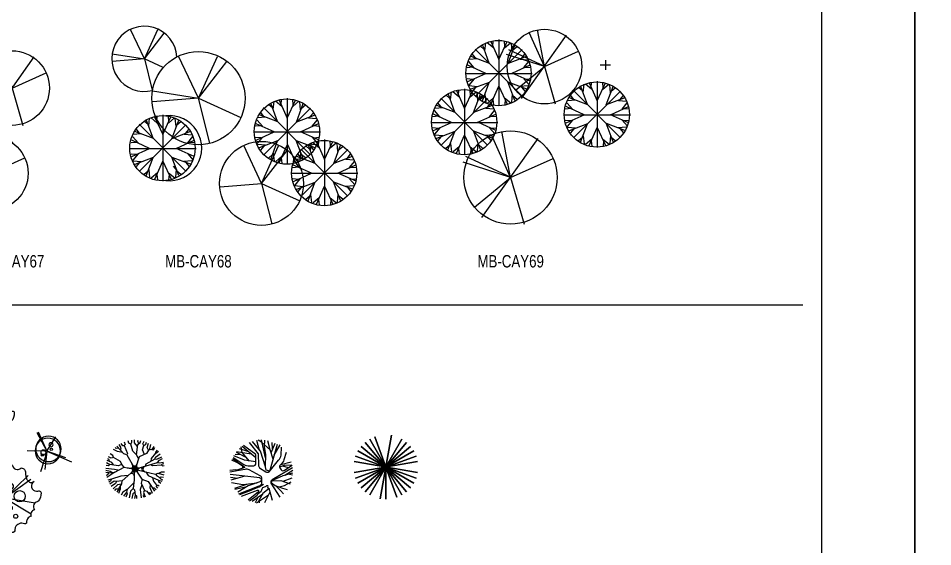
# Model space of a CAD drawing. Header units: millimetres. Extents: x 21129 to 2803301, y -510327 to 166837.
# Drawn here: x 280040 to 309471, y -147306 to -130306 of the extents above; entities that cross this region are included whole.
import ezdxf
from ezdxf.enums import TextEntityAlignment as Align

# ---------------------------------------------------------------- set-up
doc = ezdxf.new("R2010")
doc.units = ezdxf.units.MM
doc.layers.add('....01_TNT_A_DRAWING', color=7, linetype='Continuous')
doc.layers.add('....20_TNT_N_TEXT', color=9, linetype='Continuous')
doc.layers.add('....13_TNT_F_TREE', color=76, linetype='Continuous', transparency=0.5)
doc.styles.add('.TNT_A_TXT_3_NOTE', font='uromans.shx', dxfattribs={"width": 0.8})

# ---------------------------------------------------------------- blocks, each defined once
blk = doc.blocks.new('.TNT_KHUNG LAYOUT_2')
at = {"color": 250}
blk.add_lwpolyline([(0, 327), (450, 327), (450, 0), (0, 0)], close=True, dxfattribs=at)
at = {"color": 14}
blk.add_lwpolyline([(15, 312), (435, 312), (435, 15), (15, 15)], close=True, dxfattribs=at)
blk = doc.blocks.new('mb-cay85')
for points in [[(-259, 449), (259, -449)], [(-259, -449), (259, 449)], [(-177, 487), (177, -487)], [(-90, -510), (90, 510)], [(-397, 333), (397, -333)], [(-397, -333), (397, 333)], [(-333, -397), (333, 397)], [(-333, 397), (333, -397)], [(-487, -177), (487, 177)], [(-487, 177), (487, -177)], [(-449, -259), (449, 259)], [(-449, 259), (449, -259)], [(-510, -90), (510, 90)], [(-510, 90), (510, -90)]]:
    blk.add_lwpolyline(points, close=True)
blk.add_lwpolyline([(0, -8), (0, -518), (0, 0)])
blk = doc.blocks.new('mb-cay84')
for points in [[(-795, 152), (-622, 42, 0.173897), (-527, 21), (-461, 21, 0.460025), (-429, 58), (-428, 199), (-624, 348)], [(-533, 392), (-388, 213), (-387, 30, 0.205439), (-368, -12), (-268, -76, 0.276264), (-212, -78), (-62, 108, 0.10647), (-21, 190), (-17, 319)], [(61, 235), (25, 117, -0.146015), (-30, 36, 0.30143), (-44, -13), (-20, -45, 0.454745), (34, -49), (157, 28)], [(-846, -48), (-752, -38), (-729, -43), (-649, -17, 0.597757), (-644, 13), (-723, 67), (-812, 112)], [(-699, -430), (-372, -302, 0.172539), (-331, -267), (-332, -177, 0.308521), (-357, -141), (-534, -45, 0.231861), (-605, -42), (-847, -85)], [(164, -12), (-165, -207, 0.349299), (-185, -260), (-44, -484)], [(-657, -468), (-445, -388), (-401, -374, -0.794827), (-387, -397), (-553, -532)], [(-530, -544), (-408, -453), (-393, -430), (-342, -387, 0.205426), (-331, -366, -0.298434), (-301, -325, 0.076229), (-250, -297, -0.627131), (-232, -307, 0.628592), (-213, -347), (-213, -347)]]:
    blk.add_lwpolyline(points, format="xyb")
for points in [[(-557, 251), (-689, 295)], [(-527, 95), (-647, 232), (-662, 325)], [(-429, 150), (-648, 329)], [(-203, -66), (-260, -50), (-271, 1), (-355, 253), (-481, 413)], [(-366, 267), (-411, 426)], [(-149, 129), (-199, 278), (-334, 402), (-391, 431)], [(-274, 146), (-336, 436)], [(-272, 6), (-268, 203), (-289, 326), (-285, 432)], [(-198, 278), (-233, 420)], [(-84, 363), (-205, -74)], [(-183, 228), (-118, 383)], [(-159, 291), (-165, 397)], [(-132, 190), (-34, 355)], [(-428, 85), (-610, 112), (-780, 179)], [(-667, 197), (-758, 204)], [(-570, 147), (-740, 234)], [(-504, 206), (-737, 247)], [(-804, 131), (-753, 105), (-720, 78), (-612, 4), (-612, -9), (-652, -22)], [(-47, 2), (32, 28), (154, 35)], [(-25, 42), (143, 84)], [(0, 18), (94, -10)], [(-365, -172), (-839, -120)], [(-602, -146), (-832, -212)], [(165, -97), (5, -144), (-147, -211), (-180, -237), (-177, -256), (-118, -298), (4, -342), (76, -360)], [(41, -130), (166, -49)], [(115, -116), (164, -127)], [(-720, -183), (-836, -166)], [(-404, -258), (-638, -286), (-819, -255)], [(-577, -280), (-770, -343)], [(-367, -172), (-342, -186), (-349, -235), (-552, -303), (-717, -403)], [(-686, -442), (-503, -372), (-483, -359), (-376, -317), (-304, -273)], [(-155, -220), (-23, -216), (126, -270)], [(-53, -317), (34, -296), (140, -237)], [(12, -229), (157, -173)], [(-595, -325), (-764, -364)], [(-316, -435), (-488, -557)], [(-157, -540), (-213, -347), (-317, -428), (-377, -538), (-375, -575)], [(-202, -402), (-287, -577)], [(-103, -310), (-29, -379), (19, -432)], [(-397, -492), (-438, -575)], [(-225, -452), (-415, -582)]]:
    blk.add_lwpolyline(points)
blk = doc.blocks.new('mb-cay83')
for points in [[(-279, 304), (-318, 300), (-334, 312)], [(-147, 195), (-196, 213), (-307, 335)], [(-251, 273), (-240, 311), (-268, 363)], [(-190, 339), (-212, 343), (-239, 380)], [(-84, 370), (-116, 386), (-127, 423)], [(6, 195), (-48, 253), (-84, 370), (-65, 401), (-69, 434)], [(26, 329), (-21, 391), (-23, 437)], [(43, 138), (6, 196), (31, 362), (66, 394), (79, 428)], [(45, 375), (31, 417), (35, 434)], [(137, 201), (107, 275), (128, 344), (159, 367), (172, 399)], [(128, 343), (113, 373), (132, 414)], [(201, 271), (180, 315), (203, 384)], [(219, 274), (239, 364)], [(255, 280), (282, 279), (304, 313)], [(-226, 40), (-247, 89), (-362, 154), (-399, 145), (-443, 164)], [(-364, 154), (-373, 188), (-417, 211)], [(-217, 236), (-297, 249), (-362, 284)], [(156, 16), (164, 49), (309, 130), (336, 127), (415, 162)], [(243, 93), (249, 138), (322, 222), (319, 240), (345, 272)], [(309, 130), (316, 158), (388, 213)], [(322, 222), (360, 253)], [(-192, -1), (-226, 40), (-289, 21), (-418, 39), (-442, 20), (-482, 27)], [(-422, 36), (-476, 65)], [(-357, 31), (-390, 75), (-465, 105)], [(-426, 89), (-431, 119), (-455, 134)], [(237, 40), (266, 23), (410, 33), (429, 20), (454, 26)], [(344, 73), (378, 113), (426, 135)], [(410, 33), (425, 54), (449, 58)], [(-290, -53), (-346, -37), (-486, -21)], [(-391, -86), (-417, -70), (-486, -58)], [(-431, -93), (-483, -90)], [(-341, -80), (-468, -166)], [(-127, -137), (-244, -146), (-394, -197), (-411, -225), (-439, -242)], [(159, -78), (197, -136), (363, -212), (364, -232), (401, -262)], [(313, -115), (336, -140), (386, -167), (406, -157), (441, -162)], [(358, -102), (413, -79), (457, -78)], [(-394, -197), (-453, -210)], [(-315, -234), (-351, -229), (-420, -277)], [(-222, -222), (-315, -234), (-329, -264), (-397, -312)], [(-233, -275), (-298, -285), (-368, -348)], [(-37, -254), (-141, -362), (-153, -401), (-142, -430), (-162, -484)], [(97, -288), (67, -364), (82, -498)], [(99, -196), (84, -259), (136, -375), (176, -388), (216, -449)], [(230, -285), (221, -327), (263, -418)], [(266, -167), (281, -225), (331, -291), (358, -290), (374, -306)], [(330, -290), (323, -315), (349, -338)], [(363, -212), (417, -230)], [(386, -167), (387, -186), (427, -204)], [(-277, -348), (-309, -404)], [(-254, -310), (-256, -356), (-280, -426)], [(-142, -364), (-212, -402), (-239, -451)], [(-152, -403), (-199, -471)], [(-44, -347), (-89, -386), (-111, -498)], [(-18, -410), (-51, -432), (-64, -505)], [(133, -438), (118, -460), (126, -487)], [(136, -373), (122, -407), (148, -479)], [(192, -413), (216, -411), (240, -434)], [(260, -329), (300, -389)], [(-14, -450), (-22, -508)]]:
    blk.add_lwpolyline(points)
for points in [[(-188, 404), (-175, 365), (-192, 344), (-135, 216), (-147, 195), (-24, -18, 0.019353), (-3, -52), (95, -194), (195, -232), (262, -331), (292, -337), (324, -366)], [(287, 328), (255, 280), (201, 271), (171, 217), (51, 162), (-3, -1, 0.076209), (-29, -158, -0.022456), (-31, -205), (-46, -345), (-22, -367), (-15, -449), (8, -463), (11, -507)], [(-342, -375), (-320, -348), (-277, -348), (-230, -271), (-222, -222), (-84, -98, -0.110053), (75, -9), (344, 73), (374, 65), (444, 78)], [(-95, -20, 0.642906), (-55, 36)], [(-47, 21, -0.642906), (-79, -23, 0.642906), (-47, 21)], [(-60, 43, 0.044203), (-63, 50)], [(-59, 43, 0.22063), (-37, 21, -0.342135), (-12, -18)], [(-55, 36, 0.662753), (13, 45)], [(4, 19, 0.059641), (2, 12, -0.447363), (-51, -28)], [(-1, 3, 0.437311), (25, -45)], [(1, 11, 0.437311), (33, -47, -0.437311), (1, 11, 0.437311), (33, -47)], [(8, 33, 0.606738), (55, -15)], [(13, 47, 0.010174), (12, 45)], [(118, 4, 0.763825), (120, -68)], [(144, 12, 0.763825), (146, -75)], [(-477, -129), (-458, -123), (-430, -91), (-341, -80), (-192, -1), (-141, -11, 0.016539), (-107, -16, -0.028604), (-48, -27), (317, -116), (355, -101), (450, -124)], [(-26, -152, 0.686137), (-101, -114)], [(-59, -76, 0.619642), (-73, -24)], [(-22, -113, 0.686137), (-72, -88)], [(-18, -77, 0.388669), (-55, -28)], [(-52, -70, -0.452988), (15, -78, 0.452988), (-52, -70)], [(-37, -56, 0.619642), (-44, -30)], [(-40, -31, 0.377646), (-6, -10, -0.377646), (-40, -31, 0.377646), (-6, -10)], [(5, -64, 0.452988), (-40, -58)], [(-32, -5, 0.348206), (20, -25)], [(-32, -52, 0.354537), (-26, -15)], [(-31, -7, 0.648208), (-4, -4)], [(-29, -10, 0.348206), (14, -27)], [(5, -40, 0.247601), (-29, -49)], [(-15, -49, 0.388669), (-28, -33)], [(-27, -33, 0.377646), (-10, -23)], [(-4, -50, 0.452988), (-27, -47)], [(9, -29, -0.348206), (-26, -15, 0.348206), (9, -29, -0.348206), (-26, -15)], [(-23, -44, 0.354537), (-20, -25)], [(-23, -34, 0.121644), (-5, -33)], [(2, -39, -0.20476), (-22, -22, 0.20476), (2, -39)], [(-21, -23, -0.157968), (-16, -50, 0.157968), (-21, -23)], [(-15, -48, 0.157968), (-20, -25)], [(-20, -25, 0.348206), (-3, -32)], [(-6, -33, 0.110053), (-20, -41)], [(-11, -41, 0.197173), (-20, -34)], [(-15, -45, 0.157968), (-19, -27)], [(19, -44, 0.454701), (-18, -70)], [(28, -46, 0.454701), (-18, -78)], [(9, -69, 0.697987), (-18, -76)], [(15, -27, 0.302391), (-17, -65)], [(10, -28, 0.302391), (-17, -60)], [(-17, -30, 0.20476), (-8, -37)], [(-15, -40, 0.157968), (-17, -31)], [(-17, -38, 0.131172), (-13, -32)], [(3, -40, 0.454701), (-16, -53)], [(-9, -22, 0.233758), (-6, -48)], [(-4, -51, -0.233758), (-8, -18, 0.233758), (-4, -51)], [(2, -39, -0.437311), (-9, -20, 0.437311), (2, -39)], [(23, -79, 0.398626), (-7, -37)], [(-5, -8, 0.606738), (14, -27)], [(25, -24, 0.507555), (9, -69)], [(35, -21, 0.507555), (15, -78)], [(45, -18, 0.507555), (21, -86)], [(25, -79, 0.186774), (30, -100)], [(39, -20, 0.763825), (39, -49)]]:
    blk.add_lwpolyline(points, format="xyb")
blk = doc.blocks.new('mb-cay82')
for points in [[(-185, 735, -0.410054), (-216, 723, 0.423844), (-363, 662, 0.132381), (-369, 609, -0.143796), (-369, 607, -0.242554), (-397, 585, -0.154913), (-487, 595, -0.143383), (-507, 612, 0.16809), (-565, 656, 0.29184), (-679, 628, -0.280923), (-702, 622, -0.209132), (-722, 639, 0.193895), (-798, 706, 0.20196), (-890, 700, 0.313537), (-924, 779, 0.151839), (-967, 791, 0.291535), (-994, 872, 0.301986), (-1081, 880, -0.363436), (-1080, 897, 0.355075), (-1071, 1058, 0.054604), (-1091, 1081, -0.034062), (-1093, 1082, 0.42799), (-1050, 1208, 0.041184), (-1057, 1220, 0.042912), (-1042, 1231, 0.354701), (-1017, 1389, -0.332382), (-1011, 1443, -0.238755), (-976, 1455, 0.263237), (-870, 1499, 0.284864), (-857, 1614, -0.151797), (-832, 1617, 0.138879), (-730, 1626, 0.094243), (-663, 1668, -0.110118), (-640, 1681, 0.46484), (-526, 1636, 0.199183), (-487, 1684, -0.113512), (-472, 1686, -0.089846), (-421, 1673, -0.23695), (-409, 1659, 0.337227), (-334, 1595, 0.232472), (-275, 1620, -0.201277), (-227, 1608, -0.191415), (-199, 1559, -0.051919), (-198, 1536, 0.06164), (-195, 1497, 0.051646), (-180, 1447, 0.072565), (-157, 1410, 0.440175), (-61, 1405, 0.718052), (-24, 1245, 0.12487), (18, 1251, -0.111858), (21, 1252, -0.383941), (52, 1221, -0.203609), (4, 1087, -0.133719), (-13, 1076, 0.202586), (-63, 1034, 0.297954), (-54, 948, 0.234161), (-107, 905, 0.203327), (-108, 843, 0.211906), (-167, 804, 0.156552), (-182, 750, -0.119069)], [(797, 610, 1), (387, 610, 1)], [(807, 643, 1), (397, 643, 1)], [(676, 710, 1), (610, 710, 1)], [(559, 584, 1), (477, 584, 1)], [(-627, 318, 1), (-1037, 318, 1)], [(-617, 351, 1), (-1027, 351, 1)], [(-748, 418, 1), (-814, 418, 1)], [(-878, 390, 1), (-960, 390, 1)], [(246, -549, -0.410054), (215, -561, 0.423844), (68, -622, 0.132381), (62, -675, -0.143796), (62, -677, -0.242554), (34, -699, -0.154913), (-56, -690, -0.143383), (-76, -673, 0.16809), (-134, -628, 0.29184), (-248, -656, -0.280923), (-270, -663, -0.209132), (-291, -646, 0.193895), (-367, -579, 0.20196), (-459, -584, 0.313537), (-493, -505, 0.151839), (-536, -494, 0.291535), (-563, -413, 0.301986), (-650, -404, -0.363436), (-649, -388, 0.355075), (-640, -227, 0.054604), (-660, -204, -0.034062), (-662, -202, 0.42799), (-618, -76, 0.041184), (-626, -64, 0.042912), (-611, -53, 0.354701), (-586, 105, -0.332382), (-580, 159, -0.238755), (-545, 171, 0.263237), (-439, 215, 0.284864), (-426, 330, -0.151797), (-401, 333, 0.138879), (-299, 342, 0.094243), (-232, 384, -0.110118), (-209, 397, 0.46484), (-95, 352, 0.199183), (-56, 399, -0.113512), (-41, 402, -0.089846), (10, 389, -0.23695), (22, 375, 0.337227), (97, 311, 0.232472), (156, 336, -0.201277), (204, 323, -0.191415), (232, 275, -0.051919), (233, 251, 0.06164), (236, 213, 0.051646), (251, 163, 0.072565), (274, 126, 0.440175), (370, 120, 0.718052), (407, -39, 0.12487), (449, -33, -0.111858), (452, -32, -0.383941), (483, -63, -0.203609), (435, -198, -0.133719), (418, -208, 0.202586), (368, -250, 0.297954), (377, -336, 0.234161), (324, -380, 0.203327), (323, -441, 0.211906), (264, -480, 0.156552), (249, -534, -0.119069)], [(41, 41, 1), (-41, 41, 1)], [(24, -308, 1), (-41, -308, 1)]]:
    blk.add_lwpolyline(points, format="xyb", close=True)
for points in [[(-583, 663), (-530, 1134), (-594, 1683)], [(-533, 1134), (-158, 1502)], [(-112, 1435), (-533, 1134), (-1044, 1311)], [(-1075, 1258), (-533, 1130), (-629, 660)], [(-44, 1056), (-526, 1138), (-1026, 886)], [(-555, 653), (-526, 1134), (-108, 883)], [(413, 909), (577, 608), (259, 610)], [(437, 919), (577, 609), (722, 839)], [(-988, 636), (-824, 334), (-1141, 337)], [(-964, 645), (-824, 336), (-679, 566)], [(547, 311), (580, 607), (476, 272)], [(884, 501), (577, 609), (974, 437)], [(-854, 38), (-821, 334), (-925, -1)], [(-516, 228), (-824, 336), (-426, 164)], [(-152, -621), (-99, -150), (-162, 398)], [(319, 151), (-102, -150), (-612, 27)], [(-102, -150), (273, 218)], [(-644, -26), (-102, -154), (-198, -625)], [(387, -228), (-95, -147), (-595, -398)], [(-123, -632), (-95, -150), (323, -402)]]:
    blk.add_lwpolyline(points)
for centre, radius in [((-526, 1545), 53.1), ((-686, 1293), 36.1), ((-292, 1166), 90.3), ((-778, 865), 74.7), ((-356, 844), 31.9), ((648, 638), 17.8), ((503, 545), 20.3), ((-752, 365), 17.8), ((-95, 260), 53.1), ((-898, 272), 20.3), ((-255, 9), 36.1), ((139, -118), 90.3), ((-347, -419), 74.7), ((75, -441), 31.9)]:
    blk.add_circle(centre, radius)
blk = doc.blocks.new('mb-cay69')
for points in [[(536, 1782), (424, 2372)], [(-198, 2215), (-198, 1148)], [(885, 2285), (162, 1266)], [(536, 1782), (292, 2330)], [(-651, 1951), (-354, 1838), (-464, 2136)], [(173, 1309), (-581, 2063)], [(-435, 2059), (-500, 2114)], [(-422, 2033), (-409, 2163)], [(-287, 2082), (-387, 2165)], [(-329, 2184), (-198, 1895), (-66, 2184)], [(-296, 2108), (-288, 2193)], [(-109, 2082), (-9, 2165)], [(-100, 2108), (-108, 2193)], [(245, 1944), (-51, 1830), (58, 2128)], [(17, 2026), (4, 2155)], [(29, 2051), (94, 2106)], [(-574, 1921), (-628, 1987)], [(-579, 1301), (175, 2055)], [(72, 1401), (536, 1782), (-75, 1977)], [(544, 1784), (-38, 2051)], [(168, 1914), (222, 1979)], [(536, 1782), (1084, 2028)], [(-623, 1771), (-708, 1763)], [(-699, 1542), (-410, 1673), (-699, 1805)], [(-596, 1762), (-679, 1862)], [(-549, 1908), (-678, 1898)], [(308, 1545), (18, 1674), (306, 1808)], [(143, 1901), (273, 1890)], [(204, 1765), (286, 1865)], [(231, 1774), (316, 1767)], [(536, 1782), (709, 1180)], [(1430, 1811), (1597, 1811)], [(1516, 1886), (1516, 1731)], [(-730, 1673), (337, 1673)], [(-623, 1575), (-708, 1583)], [(-596, 1584), (-679, 1484)], [(-464, 1230), (-353, 1527), (-650, 1416)], [(58, 1238), (-53, 1535), (244, 1424)], [(142, 1466), (271, 1478)], [(205, 1587), (289, 1488)], [(232, 1578), (317, 1586)], [(1160, 1367), (1172, 1497)], [(1295, 1416), (1195, 1499)], [(1253, 1518), (1384, 1229), (1516, 1518)], [(1286, 1442), (1294, 1527)], [(1384, 1549), (1384, 482)], [(1473, 1416), (1573, 1499)], [(1482, 1442), (1474, 1527)], [(1598, 1360), (1586, 1489)], [(-1204, 1163), (-907, 1049), (-1016, 1347)], [(-987, 1270), (-1052, 1325)], [(-975, 1245), (-962, 1374)], [(-840, 1293), (-939, 1376)], [(-882, 1395), (-751, 1106), (-619, 1395)], [(-848, 1319), (-841, 1404)], [(-751, 1426), (-751, 360)], [(-548, 1458), (-677, 1470)], [(-662, 1293), (-562, 1376)], [(-653, 1319), (-660, 1404)], [(-573, 1446), (-627, 1380)], [(-308, 1155), (-604, 1042), (-495, 1340)], [(-536, 1237), (-549, 1366)], [(-422, 1332), (-410, 1203)], [(-326, 1178), (-197, 1467), (-63, 1179)], [(16, 1340), (4, 1211)], [(167, 1453), (222, 1388)], [(931, 1285), (1228, 1172), (1118, 1470)], [(1755, 643), (1001, 1397)], [(1003, 635), (1757, 1389)], [(1147, 1393), (1082, 1448)], [(1827, 1278), (1531, 1164), (1640, 1462)], [(1611, 1385), (1676, 1440)], [(-1127, 1132), (-1181, 1198)], [(-379, 520), (-1134, 1274)], [(-1132, 512), (-377, 1266)], [(-524, 1262), (-459, 1317)], [(-434, 1307), (-500, 1253)], [(-384, 1125), (-330, 1191)], [(-284, 1280), (-383, 1196)], [(-293, 1253), (-285, 1169)], [(-106, 1281), (-6, 1199)], [(-97, 1255), (-104, 1170)], [(29, 1315), (94, 1260)], [(986, 1096), (903, 1196)], [(1033, 1242), (904, 1231)], [(1008, 1255), (954, 1321)], [(1725, 1235), (1855, 1224)], [(1750, 1247), (1804, 1313)], [(1786, 1099), (1868, 1199)], [(-1149, 973), (-1232, 1073)], [(-1102, 1120), (-1231, 1109)], [(-410, 1112), (-280, 1101)], [(-349, 976), (-266, 1076)], [(959, 1105), (874, 1097)], [(883, 876), (1172, 1007), (883, 1138)], [(1890, 879), (1600, 1008), (1888, 1142)], [(1813, 1108), (1898, 1100)], [(-1282, 884), (-216, 884)], [(-1176, 982), (-1261, 974)], [(-1251, 753), (-962, 884), (-1251, 1016)], [(-245, 756), (-535, 886), (-247, 1019)], [(-322, 985), (-237, 978)], [(852, 1007), (1919, 1007)], [(959, 909), (874, 917)], [(986, 918), (903, 818)], [(1787, 921), (1871, 821)], [(1814, 912), (1899, 920)], [(-1176, 786), (-1261, 794)], [(-1149, 795), (-1232, 696)], [(-1017, 441), (-905, 738), (-1203, 627)], [(-494, 449), (-606, 746), (-309, 635)], [(-348, 798), (-264, 699)], [(-321, 789), (-236, 797)], [(1034, 792), (905, 804)], [(1118, 564), (1229, 861), (932, 750)], [(1009, 779), (955, 714)], [(1256, 512), (1385, 801), (1519, 513)], [(1640, 572), (1529, 869), (1826, 757)], [(1724, 800), (1853, 812)], [(1749, 787), (1804, 722)], [(-1100, 669), (-1230, 681)], [(-1125, 657), (-1180, 591)], [(-879, 389), (-749, 679), (-616, 391)], [(427, 626), (-477, -648)], [(-411, 677), (-282, 689)], [(-386, 664), (-331, 599)], [(-10, -2), (-314, 683)], [(-10, -2), (-149, 735)], [(1148, 641), (1082, 586)], [(1160, 666), (1172, 537)], [(1298, 614), (1198, 530)], [(1476, 615), (1576, 533)], [(1485, 589), (1478, 504)], [(1598, 674), (1586, 545)], [(1611, 649), (1676, 594)], [(-987, 518), (-1053, 464)], [(-974, 543), (-963, 414)], [(-837, 491), (-936, 408)], [(-846, 465), (-837, 380)], [(-659, 493), (-559, 410)], [(-650, 466), (-657, 381)], [(-537, 551), (-548, 422)], [(-524, 526), (-459, 471)], [(1289, 587), (1297, 502)], [(0, 0), (-727, 334)], [(-10, -2), (676, 305)], [(-589, -479), (-10, -2), (-773, 242)], [(-10, -2), (207, -754)]]:
    blk.add_lwpolyline(points)
for centre, radius in [((536, 1782), 600), ((-204, 1677), 525), ((1378, 1011), 525), ((-756, 888), 525), ((-10, -2), 750)]:
    blk.add_circle(centre, radius)
blk = doc.blocks.new('mb-cay68')
for points in [[(-346, 666, 2.782861), (-738, 125)], [(-525, -1326, 1.108134), (-525, -282)]]:
    blk.add_lwpolyline(points, format="xyb")
for points in [[(-1387, 716), (-870, 633), (-1092, 1106)], [(-870, 633), (-655, 1103)], [(-870, 633), (-549, 1047)], [(-870, 633), (-1386, 592)], [(-568, 496), (-870, 633), (-742, 128)], [(-739, 118), (0, 0), (-318, 675)], [(0, 0), (307, 672)], [(0, 0), (458, 591)], [(183, -722), (0, 0), (-738, -59)], [(0, 0), (684, -311)], [(1429, 0), (1429, -1066)], [(976, -263), (1273, -376), (1163, -79)], [(1193, -156), (1127, -101)], [(1205, -181), (1218, -52)], [(1340, -133), (1241, -50)], [(1298, -31), (1429, -320), (1561, -31)], [(1331, -106), (1339, -21)], [(1518, -133), (1618, -50)], [(1527, -106), (1519, -21)], [(1872, -271), (1576, -384), (1685, -86)], [(1644, -189), (1631, -60)], [(1656, -164), (1721, -108)], [(-671, -373), (-663, -288)], [(-573, -266), (-573, -1333)], [(-475, -373), (-483, -288)], [(1053, -293), (999, -227)], [(1800, -906), (1046, -152)], [(1048, -914), (1802, -159)], [(1795, -301), (1850, -235)], [(-1026, -530), (-730, -643), (-839, -345)], [(-202, -1173), (-956, -418)], [(-954, -1180), (-200, -426)], [(-810, -423), (-875, -368)], [(-798, -448), (-785, -319)], [(-662, -400), (-762, -317)], [(-705, -297), (-573, -586), (-442, -297)], [(-484, -400), (-384, -317)], [(-130, -538), (-427, -651), (-317, -353)], [(-359, -456), (-372, -326)], [(-346, -430), (-281, -375)], [(929, -673), (1218, -541), (929, -410)], [(1031, -452), (948, -353)], [(1078, -306), (949, -317)], [(1935, -670), (1645, -540), (1933, -407)], [(1770, -314), (1900, -325)], [(1831, -450), (1914, -350)], [(1858, -441), (1943, -448)], [(-924, -573), (-1054, -584)], [(-949, -560), (-1003, -494)], [(-232, -580), (-103, -591)], [(-207, -568), (-153, -502)], [(898, -541), (1964, -541)], [(1004, -444), (919, -451)], [(-998, -710), (-1083, -718)], [(-1074, -940), (-785, -808), (-1074, -677)], [(-972, -719), (-1055, -619)], [(-68, -936), (-357, -807), (-69, -673)], [(-171, -717), (-89, -616)], [(-145, -708), (-60, -715)], [(1004, -639), (919, -632)], [(1031, -630), (948, -730)], [(1163, -985), (1275, -687), (977, -799)], [(1686, -977), (1574, -680), (1871, -791)], [(1806, -848), (1818, -719)], [(1832, -628), (1916, -727)], [(1941, -800), (1841, -717)], [(1859, -637), (1944, -628)], [(1899, -698), (2030, -986), (2162, -698)], [(1932, -773), (1940, -688)], [(2030, -666), (2030, -1733)], [(2119, -800), (2219, -717)], [(2128, -773), (2120, -688)], [(2244, -856), (2232, -726)], [(-1105, -808), (-38, -808)], [(351, -1423), (1015, -1370), (729, -763)], [(1080, -756), (950, -745)], [(1054, -769), (1000, -835)], [(1015, -1370), (1291, -766)], [(1015, -1370), (1428, -839)], [(1205, -882), (1217, -1012)], [(1301, -1037), (1431, -747), (1564, -1035)], [(1577, -930), (1874, -1043), (1764, -745)], [(1643, -875), (1631, -1004)], [(2401, -1573), (1647, -819)], [(1649, -1580), (2403, -826)], [(1793, -823), (1728, -768)], [(1769, -749), (1898, -737)], [(1794, -761), (1849, -827)], [(2473, -938), (2177, -1051), (2286, -753)], [(2257, -830), (2322, -775)], [(-998, -906), (-1083, -898)], [(-972, -897), (-1055, -997)], [(-923, -1023), (-1052, -1011)], [(-839, -1251), (-728, -954), (-1025, -1065)], [(-701, -1304), (-572, -1014), (-439, -1302)], [(-317, -1244), (-428, -946), (-131, -1058)], [(-233, -1015), (-104, -1004)], [(-208, -1028), (-154, -1094)], [(-170, -895), (-86, -994)], [(1193, -907), (1127, -962)], [(1343, -934), (1244, -1018)], [(1334, -961), (1343, -1046)], [(1521, -933), (1621, -1016)], [(1530, -960), (1523, -1045)], [(1632, -1119), (1549, -1019)], [(1679, -973), (1550, -984)], [(1654, -960), (1600, -894)], [(1656, -900), (1721, -954)], [(2371, -981), (2501, -992)], [(2396, -968), (2450, -902)], [(2432, -1117), (2514, -1016)], [(-948, -1036), (-1003, -1101)], [(-810, -1174), (-875, -1229)], [(-797, -1149), (-785, -1278)], [(-348, -1160), (-403, -1094)], [(-359, -1141), (-371, -1271)], [(-347, -1166), (-281, -1221)], [(1605, -1110), (1520, -1118)], [(1529, -1340), (1818, -1208), (1529, -1077)], [(2536, -1336), (2246, -1207), (2534, -1074)], [(2459, -1108), (2544, -1115)], [(-660, -1201), (-759, -1285)], [(-668, -1228), (-660, -1313)], [(-482, -1200), (-381, -1282)], [(-473, -1226), (-480, -1311)], [(1498, -1208), (2565, -1208)], [(1605, -1306), (1520, -1298)], [(1632, -1297), (1549, -1397)], [(2433, -1295), (2517, -1394)], [(2460, -1303), (2545, -1295)], [(1015, -1370), (1631, -1650)], [(1015, -1370), (1180, -2020)], [(1680, -1423), (1551, -1411)], [(1764, -1651), (1875, -1354), (1578, -1466)], [(1655, -1436), (1601, -1501)], [(1902, -1704), (2031, -1414), (2165, -1702)], [(2286, -1644), (2175, -1347), (2472, -1458)], [(2370, -1416), (2499, -1404)], [(2395, -1428), (2450, -1494)], [(1794, -1574), (1728, -1629)], [(1806, -1549), (1818, -1678)], [(1944, -1601), (1844, -1685)], [(2122, -1600), (2222, -1682)], [(2244, -1541), (2232, -1671)], [(2257, -1567), (2322, -1621)], [(1935, -1628), (1943, -1713)], [(2131, -1627), (2124, -1712)]]:
    blk.add_lwpolyline(points)
for centre, radius in [((0, 0), 750), ((1424, -537), 525), ((-579, -804), 525), ((1015, -1370), 675), ((2024, -1204), 525)]:
    blk.add_circle(centre, radius)
at = {"width": 0.8, "flags": 9}
blk.add_attdef('ESTCODE', (0, 0), '', height=8.75, rotation=311.468, dxfattribs=at)
blk = doc.blocks.new('mb-cay67')
for p, q in [((17, 14), (-95, 603)), ((367, 516), (-357, -503)), ((17, 14), (-227, 562)), ((17, 14), (-594, 209)), ((25, 15), (-556, 283)), ((17, 14), (566, 259)), ((17, 14), (-446, -367)), ((17, 14), (190, -588)), ((-1080, -208), (-1111, -321)), ((-1065, -296), (-1080, -208)), ((-943, -277), (-1012, -306)), ((-890, -262), (-943, -277)), ((-764, -365), (-890, -262)), ((-1401, -370), (-1450, -414)), ((-1450, -414), (-1450, -453)), ((-1328, -365), (-1401, -370)), ((-1256, -321), (-1328, -365)), ((-1206, -326), (-1256, -321)), ((-1160, -296), (-1206, -326)), ((-1111, -321), (-1160, -296)), ((-1012, -306), (-1065, -296)), ((-718, -394), (-764, -365)), ((-680, -374), (-718, -394)), ((-603, -399), (-680, -374)), ((-607, -448), (-603, -399)), ((-1641, -506), (-1584, -536)), ((-1557, -506), (-1641, -506)), ((-1584, -536), (-1546, -599)), ((-1488, -497), (-1557, -506)), ((-1450, -453), (-1488, -497)), ((-596, -482), (-607, -448)), ((-531, -550), (-596, -482)), ((-493, -595), (-531, -550)), ((-1580, -663), (-1618, -702)), ((-1618, -702), (-1611, -761)), ((-1546, -599), (-1580, -663)), ((-485, -707), (-493, -595)), ((-451, -736), (-485, -707)), ((-363, -761), (-287, -731)), ((-287, -731), (-356, -736)), ((-1622, -819), (-1672, -849)), ((-1672, -849), (-1626, -873)), ((-1626, -873), (-1603, -942)), ((-1611, -761), (-1622, -819)), ((-1046, -809), (-1046, -965)), ((24, -852), (-700, -1871)), ((-326, -1355), (-569, -807)), ((-356, -736), (-451, -736)), ((-447, -839), (-432, -795)), ((-436, -903), (-447, -839)), ((-326, -1355), (-437, -765)), ((-432, -795), (-363, -761)), ((-1603, -942), (-1618, -1005)), ((-1618, -1005), (-1599, -1079)), ((-1132, -884), (-965, -884)), ((-478, -1054), (-462, -932)), ((-462, -932), (-436, -903)), ((-1599, -1079), (-1557, -1108)), ((-1557, -1108), (-1546, -1147)), ((-1546, -1147), (-1546, -1196)), ((-326, -1355), (-936, -1160)), ((-318, -1353), (-899, -1086)), ((-573, -1167), (-516, -1157)), ((-516, -1235), (-573, -1167)), ((-516, -1157), (-497, -1132)), ((-497, -1132), (-474, -1088)), ((-459, -1079), (-478, -1054)), ((-474, -1088), (-459, -1079)), ((-326, -1355), (223, -1109)), ((-1546, -1196), (-1485, -1225)), ((-1485, -1225), (-1454, -1264)), ((-1454, -1264), (-1462, -1352)), ((-695, -1367), (-665, -1323)), ((-665, -1323), (-607, -1269)), ((-607, -1269), (-603, -1230)), ((-603, -1230), (-584, -1220)), ((-584, -1220), (-516, -1235)), ((-1462, -1352), (-1488, -1416)), ((-1488, -1416), (-1439, -1367)), ((-1439, -1367), (-1389, -1333)), ((-1389, -1333), (-1351, -1343)), ((-1351, -1343), (-1305, -1392)), ((-1305, -1392), (-1248, -1436)), ((-1248, -1436), (-1195, -1441)), ((-1195, -1441), (-1069, -1475)), ((-1019, -1475), (-1004, -1455)), ((-1004, -1455), (-951, -1436)), ((-951, -1436), (-893, -1441)), ((-893, -1441), (-809, -1416)), ((-809, -1416), (-760, -1377)), ((-326, -1355), (-789, -1736)), ((-760, -1377), (-695, -1367)), ((-326, -1355), (-152, -1957)), ((-1069, -1475), (-1035, -1592)), ((-1035, -1592), (-1019, -1475))]:
    blk.add_line(p, q)
for centre in [(17, 14), (-326, -1355)]:
    blk.add_circle(centre, 600)

msp = doc.modelspace()

# ---------------------------------------------------------------- linework, layer by layer
at = {"layer": '....13_TNT_F_TREE'}
msp.add_line((221892.4, -139522.9), (305292.4, -139522.9), dxfattribs=at)

# ---------------------------------------------------------------- block references
at = {"layer": '....01_TNT_A_DRAWING', "xscale": 200, "yscale": 200, "zscale": 200}
for p in [(218892.4, -163162.9), (308892.4, -163162.9)]:
    msp.add_blockref('.TNT_KHUNG LAYOUT_2', p, dxfattribs=at)
at = {"layer": '....13_TNT_F_TREE', "xscale": 2, "yscale": 2, "zscale": 2}
for name, p in [('mb-cay68', (285837.6, -132877)), ('mb-cay69', (295903.9, -135423.2)), ('mb-cay67', (279807.6, -132579.6)), ('mb-cay82', (279807.6, -145446)), ('mb-cay83', (283827.6, -144742.9)), ('mb-cay84', (288540.8, -144742.9)), ('mb-cay85', (291867.6, -144742.9))]:
    msp.add_blockref(name, p, dxfattribs=at)

# ---------------------------------------------------------------- texts
at = {"layer": '....20_TNT_N_TEXT', "style": '.TNT_A_TXT_3_NOTE', "width": 0.8}
for s, p in [('MB-CAY67', (279807.6, -138322.9)), ('MB-CAY68', (285837.6, -138322.9)), ('MB-CAY69', (295887.6, -138322.9))]:
    msp.add_text(s, height=400, dxfattribs=at).set_placement(p, align=Align.CENTER)

doc.saveas('drawing.dxf')
